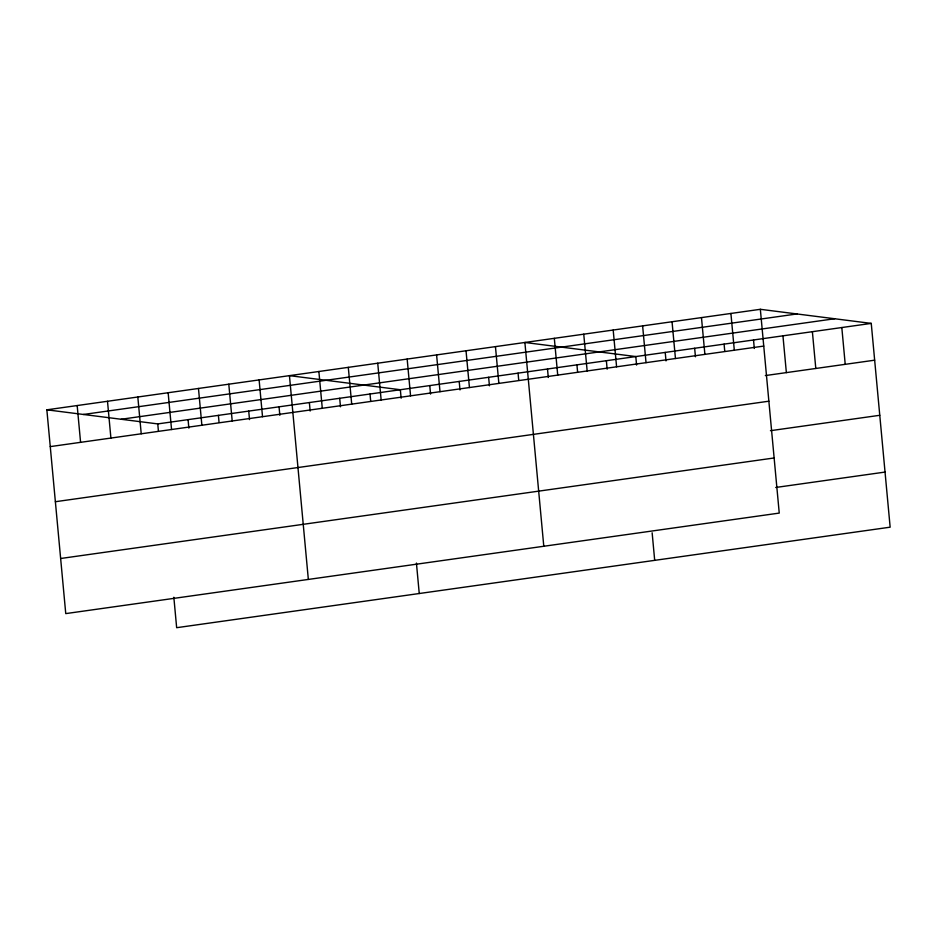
<?xml version="1.0" encoding="UTF-8"?>
<svg xmlns="http://www.w3.org/2000/svg" width="937" height="937" viewBox="0 0 937 937"><rect width="100%" height="100%" fill="white"/><g stroke="black" fill="none" stroke-linecap="round" stroke-linejoin="round"><path stroke-width="1.41" d="M760.34 309.304L779.244 513.089L65.754 613.606L46.85 409.82L760.34 309.304L871.246 323.394L890.15 527.18L176.66 627.696L173.837 597.244M83.452 414.47L796.942 313.954M121.154 419.261L834.644 318.744M46.85 409.82L157.756 423.911L871.246 323.394M50.258 446.609L763.749 346.081M765.342 375.573L874.654 360.183M55.377 501.717L768.867 401.2M770.448 430.692L879.773 415.29M60.647 558.499L774.126 457.97M775.719 487.474L885.043 472.072M841.813 327.54L845.221 364.329M812.379 331.686L815.799 368.475M782.945 335.833L786.366 372.621M753.524 339.979L754.308 348.47M730.907 313.45L734.315 350.227M724.09 344.125L724.746 351.199M701.473 317.596L704.893 354.373M694.657 348.271L695.441 356.763M672.04 321.742L675.46 358.52M665.223 352.417L666.008 360.909M642.618 325.889L646.026 362.666M636.586 365.055L635.79 356.564L524.884 342.473L543.788 546.259M652.14 532.79L654.694 560.349M613.185 330.035L616.593 366.812M606.368 360.71L607.153 369.201M583.751 334.181L587.159 370.958M576.934 364.856L577.59 371.93M554.317 338.327L557.726 375.105M547.501 369.002L548.286 377.494M518.067 373.149L518.723 380.223M495.45 346.62L498.871 383.397M488.634 377.295L489.43 385.786M466.029 350.766L469.437 387.543M459.2 381.441L459.997 389.933M436.595 354.912L440.003 391.689M429.778 385.587L430.563 394.079M407.162 359.058L410.57 395.836M401.13 398.225L400.345 389.733L289.439 375.643L308.343 579.429M416.426 563.067L419.249 593.519M377.728 363.205L381.148 399.982M370.021 394.008L370.677 401.083M348.295 367.351L351.715 404.14M339.698 398.284L340.482 406.775M318.873 371.497L322.281 408.286M309.374 402.559L310.159 411.038M279.05 406.822L279.835 415.314M259.116 379.918L262.524 416.696M248.727 411.097L249.511 419.589M228.792 384.193L232.2 420.971M218.403 415.372L219.059 422.446M198.468 388.457L201.877 425.246M188.079 419.647L188.864 428.127M168.145 392.732L171.553 429.521M157.756 423.911L158.412 430.985M137.821 397.007L141.229 433.784M107.497 401.282L110.906 438.059M77.174 405.545L80.582 442.334"/></g></svg>
